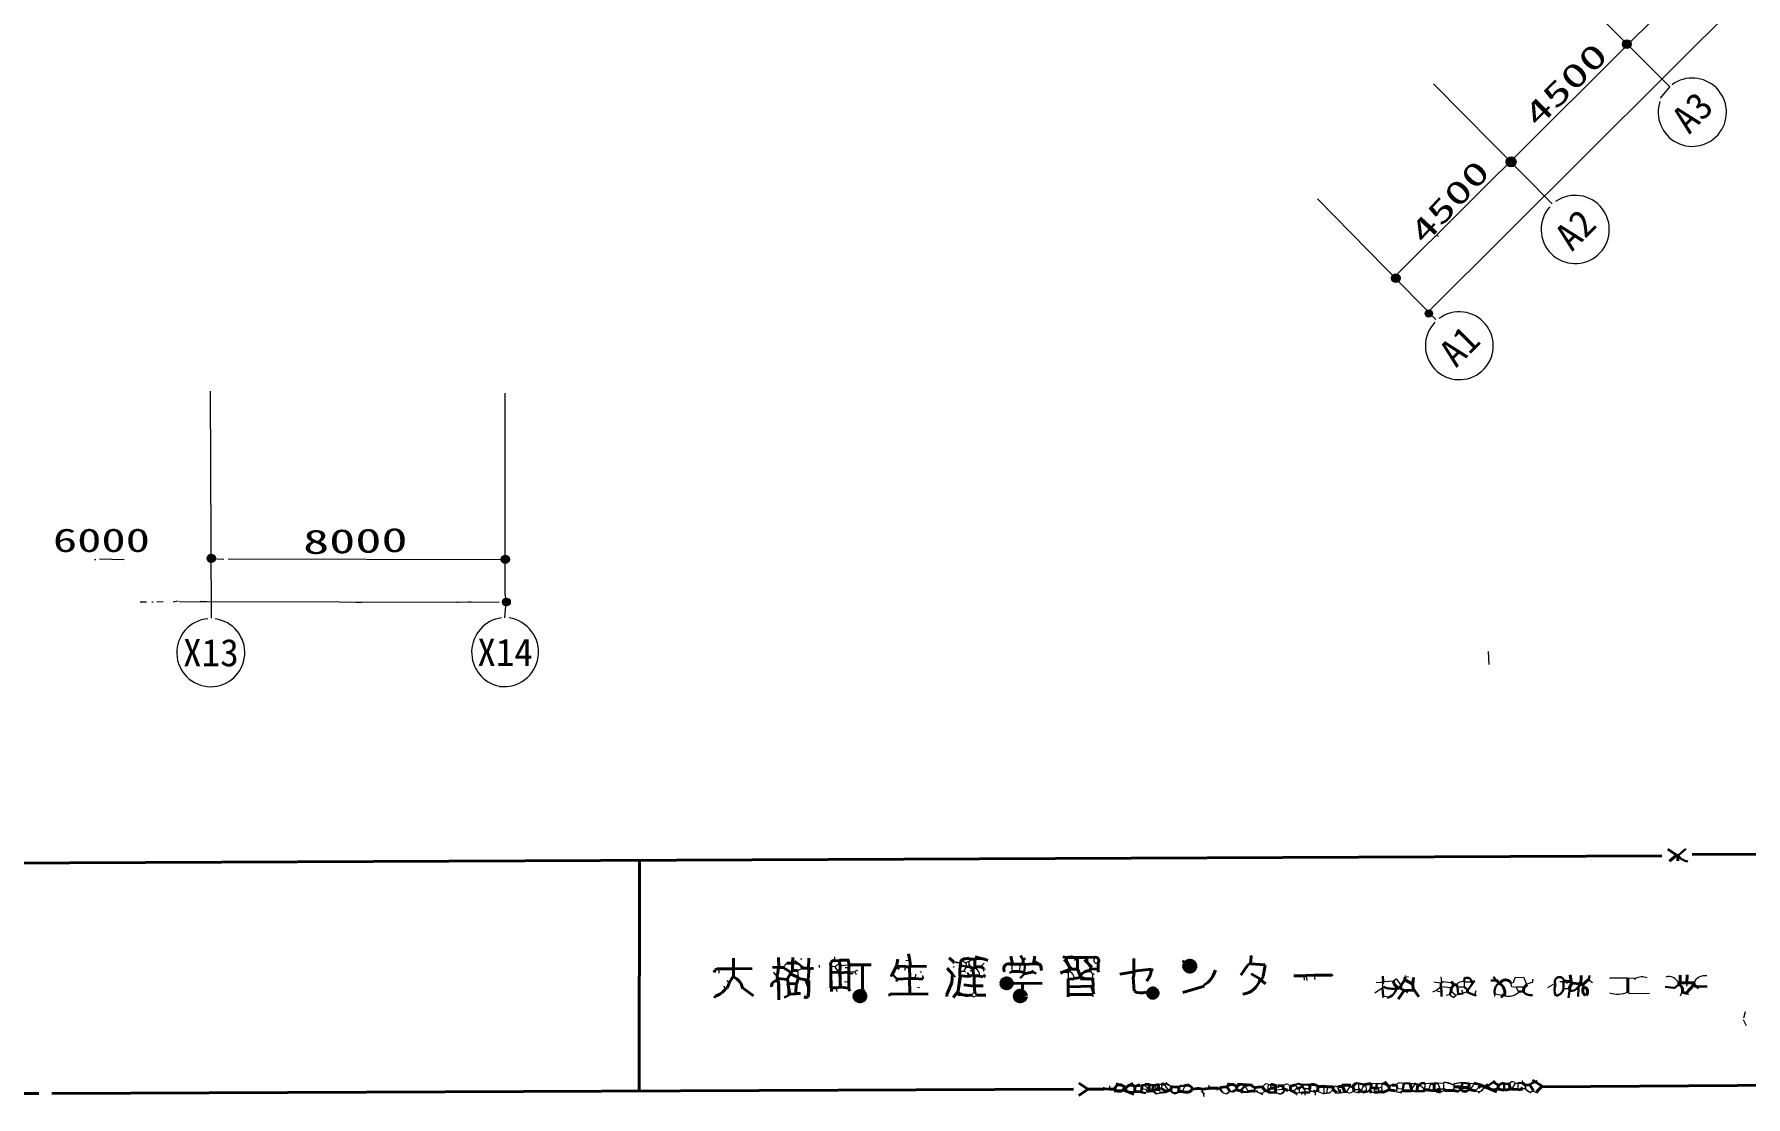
# Model space of a CAD drawing. Header units: millimetres. Extents: x -22015 to 140060, y -26591 to 87788.
# Drawn here: x 58120 to 104896, y -26387 to 2632 of the extents above; entities that cross this region are included whole.
import ezdxf
from ezdxf.enums import TextEntityAlignment as Align

# ---------------------------------------------------------------- set-up
doc = ezdxf.new("R2010")
doc.units = ezdxf.units.MM
for name, color, linetype, lineweight in [('A_MED', 9, 'CONTINUOUS', 20), ('A_THIN', 8, 'CONTINUOUS', 15), ('AXIS', 1, 'CONTINUOUS', 15), ('AXIS_SYM', 1, 'CONTINUOUS', 20), ('AXIS_TEXT', 1, 'CONTINUOUS', 13), ('DIM', 3, 'CONTINUOUS', 15), ('DIM_TEXT', 3, 'CONTINUOUS', 13), ('FRAME', 8, 'CONTINUOUS', 90), ('FRAME_TEXT', 8, 'CONTINUOUS', 30)]:
    doc.layers.add(name, color=color, linetype=linetype, lineweight=lineweight)
doc.styles.add('JP', font='msgothic.ttc')

msp = doc.modelspace()

# ---------------------------------------------------------------- hatches: boundary and pattern name
at = {"layer": 'DIM'}
h = msp.add_hatch(color=7, dxfattribs=at)
h.dxf.hatch_style = 1
edge = h.paths.add_edge_path()
edge.add_arc((101647, 2364), 120, 0, 360)
h = msp.add_hatch(color=7, dxfattribs=at)
h.dxf.hatch_style = 1
edge = h.paths.add_edge_path()
edge.add_arc((98482, -853), 135, 0, 360)
h = msp.add_hatch(color=7, dxfattribs=at)
h.dxf.hatch_style = 1
edge = h.paths.add_edge_path()
edge.add_arc((95332, -4029), 120, 0, 360)
h = msp.add_hatch(color=7, dxfattribs=at)
h.dxf.hatch_style = 1
edge = h.paths.add_edge_path()
edge.add_arc((96232, -4995), 101, 0, 360)
h = msp.add_hatch(color=7, dxfattribs=at)
h.dxf.hatch_style = 1
edge = h.paths.add_edge_path()
edge.add_arc((62957, -11683), 113, 0, 360)
h = msp.add_hatch(color=7, dxfattribs=at)
h.dxf.hatch_style = 1
edge = h.paths.add_edge_path()
edge.add_arc((70996, -11711), 112, 0, 360)
h = msp.add_hatch(color=7, dxfattribs=at)
h.dxf.hatch_style = 1
edge = h.paths.add_edge_path()
edge.add_arc((71023, -12874), 108, 0, 360)
at = {"layer": 'FRAME'}
h = msp.add_hatch(color=7, dxfattribs=at)
h.dxf.hatch_style = 1
edge = h.paths.add_edge_path()
edge.add_arc((89701, -22820), 115, 0, 360)
h = msp.add_hatch(color=7, dxfattribs=at)
h.dxf.hatch_style = 1
edge = h.paths.add_edge_path()
edge.add_arc((84693, -23291), 105, 0, 360)
h = msp.add_hatch(color=7, dxfattribs=at)
h.dxf.hatch_style = 1
edge = h.paths.add_edge_path()
edge.add_arc((80686, -23641), 111, 0, 360)
h = msp.add_hatch(color=7, dxfattribs=at)
h.dxf.hatch_style = 1
edge = h.paths.add_edge_path()
edge.add_arc((85067, -23639), 114, 0, 360)
h = msp.add_hatch(color=7, dxfattribs=at)
h.dxf.hatch_style = 1
edge = h.paths.add_edge_path()
edge.add_arc((88691, -23558), 95.4, 0, 360)

# ---------------------------------------------------------------- linework, layer by layer
at = {"layer": 'A_MED', "lineweight": 20}
for p, q in [((102818, 1201), (102557, 891)), ((70979, -12662), (71019, -12866))]:
    msp.add_line(p, q, dxfattribs=at)
at = {"layer": 'A_THIN', "lineweight": 15}
for p, q in [((62949, -11688), (63306, -11707)), ((61643, -12867), (61473, -12877)), ((62049, -12855), (61914, -12877)), ((62659, -12853), (62829, -12863)), ((66758, -12870), (67064, -12887)), ((69654, -12871), (69705, -12887)), ((69977, -12868), (70061, -12874)), ((71012, -12864), (70976, -13303)), ((97852, -14223), (97870, -14581))]:
    msp.add_line(p, q, dxfattribs=at)
at = {"layer": 'AXIS', "lineweight": 15}
for p, q in [((102798, 1219), (99577, 4447)), ((99609, -1999), (96360, 1280)), ((96426, -5156), (93187, -1861)), ((62962, -13312), (62941, -7113))]:
    msp.add_line(p, q, dxfattribs=at)
at = {"layer": 'AXIS', "lineweight": 20}
msp.add_line((70981, -7173), (70979, -12662), dxfattribs=at)
at = {"layer": 'AXIS_SYM', "lineweight": 20}
for centre, radius, start, end in [((103435, 503), 933, 161.8519, 126.4377), ((100234, -2699), 932, 138.3864, 124.9848), ((97067, -5875), 927, 136.0002, 127.0325), ((62945, -14258), 930, 95.1612, 82.687), ((71024, -14246), 950, 98.0689, 258.5003), ((70957, -14243), 944, 262.5611, 81.5349)]:
    msp.add_arc(centre, radius, start, end, dxfattribs=at)
at = {"layer": 'DIM', "lineweight": 15}
for p, q in [((95311, -3974), (133222, 33756)), ((134168, 32845), (96219, -4948)), ((96449, -2863), (96500, -2879)), ((59765, -11710), (59799, -11710)), ((60578, -11726), (59901, -11709)), ((70976, -11722), (63424, -11709)), ((61015, -12874), (61185, -12874)), ((61337, -12874), (61371, -12874)), ((62083, -12862), (70823, -12877))]:
    msp.add_line(p, q, dxfattribs=at)
at = {"layer": 'DIM'}
for centre, radius in [((101647, 2364), 120), ((98482, -853), 135), ((95332, -4029), 120), ((96232, -4995), 101), ((62957, -11683), 113), ((70996, -11711), 112), ((71023, -12874), 108)]:
    msp.add_circle(centre, radius, dxfattribs=at)
at = {"layer": 'FRAME', "lineweight": 40}
for p, q in [((102601, -19804), (45969, -20053)), ((74658, -19956), (74653, -26235)), ((103431, -19775), (122439, -19665)), ((85668, -23290), (84617, -23288)), ((58605, -26299), (86527, -26184)), ((86902, -26186), (86666, -26357)), ((86668, -26012), (86903, -26167)), ((87353, -26177), (86858, -26177)), ((87337, -26174), (86896, -26179)), ((87336, -26160), (87370, -26160)), ((87370, -26169), (87506, -26180)), ((87506, -26177), (87641, -26177)), ((88142, -26017), (87910, -26165)), ((88300, -26069), (88200, -26106)), ((88201, -26109), (88200, -26244)), ((88302, -26069), (88336, -26069)), ((88302, -26080), (88336, -26080)), ((88387, -26075), (88387, -26176)), ((88589, -26043), (88470, -26055)), ((88590, -26058), (88590, -26193)), ((88590, -26193), (88590, -26227)), ((88703, -26074), (88688, -26226)), ((88776, -26192), (88709, -26227)), ((88776, -26193), (88861, -26192)), ((88841, -26041), (88853, -26160)), ((88913, -26157), (89038, -26230)), ((88929, -26040), (89014, -26040)), ((89198, -26124), (89180, -26208)), ((89235, -26109), (89201, -26127)), ((89267, -26116), (89403, -26128)), ((89403, -26124), (89403, -26243)), ((89912, -26166), (89776, -26178)), ((89911, -26158), (89945, -26158)), ((89944, -26165), (90046, -26178)), ((90216, -26158), (90047, -26179)), ((90216, -26155), (90454, -26163)), ((90216, -26157), (90481, -26157)), ((90707, -26117), (90519, -26139)), ((90712, -26120), (90798, -26237)), ((90979, -26192), (90864, -26250)), ((90978, -26193), (91064, -26222)), ((91403, -26072), (91002, -26042)), ((91076, -26034), (91008, -26101)), ((91673, -26119), (91470, -26131)), ((91675, -26121), (91762, -26220)), ((91913, -26160), (91830, -26213)), ((91910, -26156), (92046, -26156)), ((91914, -26041), (92085, -26087)), ((92046, -26156), (92046, -26206)), ((92249, -26082), (92113, -26087)), ((92249, -26088), (92249, -26172)), ((92252, -26168), (92319, -26202)), ((92586, -26063), (92451, -26098)), ((92453, -26105), (92452, -26206)), ((92639, -26155), (92690, -26155)), ((92775, -26071), (92775, -26104)), ((92978, -26070), (92978, -26172)), ((93198, -26104), (93367, -26104)), ((93198, -26104), (93198, -26222)), ((93368, -26100), (93453, -26115)), ((93452, -26121), (93622, -26120)), ((93622, -26120), (93621, -26188)), ((93621, -26189), (93721, -26285)), ((93757, -26103), (93859, -26103)), ((93780, -26185), (93814, -26270)), ((93863, -26070), (94101, -26069)), ((93871, -26098), (93938, -26250)), ((94230, -26023), (94146, -26103)), ((94153, -26100), (94187, -26185)), ((94180, -26187), (94180, -26238)), ((94319, -26184), (94368, -26219)), ((94452, -26069), (94486, -26069)), ((94654, -26028), (94484, -26056)), ((94654, -26140), (94756, -26157)), ((94655, -26035), (94655, -26136)), ((94756, -26153), (94807, -26153)), ((94807, -26153), (94858, -26153)), ((95018, -25981), (95149, -26120)), ((95146, -26102), (95146, -26187)), ((95231, -26068), (95350, -26068)), ((95724, -26034), (95752, -26153)), ((95756, -26152), (95756, -26220)), ((95937, -26067), (95910, -26237)), ((95943, -26068), (95993, -26068)), ((96025, -26021), (95991, -26066)), ((96108, -26153), (96124, -26204)), ((96383, -26033), (96383, -26219)), ((96535, -26168), (96448, -26216)), ((96637, -26168), (96671, -26202)), ((96919, -26117), (97121, -26117)), ((97149, -26137), (97113, -26186)), ((97145, -26134), (97331, -26134)), ((97332, -26033), (97331, -26134)), ((97331, -26134), (97331, -26185)), ((97331, -26185), (97365, -26184)), ((97635, -26063), (98092, -26253)), ((97636, -26100), (97636, -26134)), ((97640, -26072), (97761, -26117)), ((97807, -26121), (97756, -26137)), ((97804, -26045), (97820, -26068)), ((98125, -26183), (98296, -26207)), ((98128, -26082), (98128, -26167)), ((98228, -26012), (98130, -26085)), ((98298, -26031), (98230, -26013)), ((98469, -26183), (98298, -26207)), ((98426, -26033), (98453, -26169)), ((98466, -26167), (98500, -26167)), ((98500, -26176), (98669, -26186)), ((98790, -26181), (98672, -26199)), ((98792, -26011), (98875, -26080)), ((98991, -26061), (98872, -26074)), ((99324, -26105), (99175, -26252)), ((137328, -25898), (99326, -26113)), ((58249, -26295), (32364, -26387)), ((87637, -26227), (87861, -26227)), ((87889, -26206), (88173, -26317)), ((88201, -26256), (88370, -26243)), ((88591, -26231), (88540, -26247)), ((88590, -26227), (88692, -26226)), ((89118, -26216), (89033, -26249)), ((89115, -26209), (89183, -26209)), ((89403, -26243), (89488, -26243)), ((90044, -26256), (90027, -26273)), ((91110, -26247), (91141, -26268)), ((91115, -26238), (91149, -26256)), ((91453, -26226), (91301, -26245)), ((91453, -26235), (91487, -26235)), ((91758, -26224), (91826, -26223)), ((91826, -26223), (91876, -26274)), ((92046, -26206), (92046, -26257)), ((92332, -26218), (92368, -26209)), ((92334, -26200), (92368, -26200)), ((92450, -26213), (92534, -26246)), ((92531, -26250), (92616, -26300)), ((93079, -26234), (93113, -26234)), ((94369, -26225), (94301, -26275)), ((94381, -26224), (94414, -26258)), ((94418, -26258), (94520, -26245)), ((94617, -26225), (94667, -26275)), ((94740, -26266), (94858, -26262)), ((94858, -26254), (94959, -26254)), ((95150, -26196), (94966, -26270)), ((95144, -26196), (95314, -26228)), ((95519, -26230), (95756, -26230)), ((96128, -26203), (96213, -26202)), ((96213, -26212), (96382, -26222)), ((96383, -26219), (96450, -26219)), ((96447, -26234), (96550, -26260)), ((96671, -26214), (96908, -26214)), ((97042, -26242), (96905, -26215)), ((97363, -26200), (97516, -26225))]:
    msp.add_line(p, q, dxfattribs=at)
at = {"layer": 'FRAME', "lineweight": 20}
for p, q in [((104827, -24278), (104907, -24438)), ((87506, -26109), (87506, -26177)), ((88336, -26075), (88387, -26075)), ((88387, -26175), (88488, -26179)), ((88491, -26179), (88542, -26241)), ((88845, -26040), (88929, -26040)), ((88870, -26191), (88881, -26277)), ((88933, -26041), (88917, -26159)), ((89002, -26048), (89106, -26215)), ((90047, -26174), (90047, -26259)), ((90217, -26090), (90216, -26157)), ((91200, -26053), (91249, -26074)), ((91757, -26042), (91673, -26122)), ((91844, -26048), (91759, -26037)), ((91843, -26055), (91911, -26054)), ((92251, -26191), (92046, -26212)), ((92080, -26105), (92114, -26105)), ((92245, -26078), (92364, -26027)), ((92371, -26033), (92454, -26103)), ((92639, -26155), (92536, -26238)), ((92592, -26069), (92640, -26155)), ((92690, -26155), (92689, -26273)), ((92977, -26169), (92841, -26180)), ((92978, -26172), (92842, -26172)), ((92842, -26189), (92842, -26273)), ((93367, -26104), (93367, -26290)), ((93456, -26121), (93442, -26290)), ((93620, -26187), (93521, -26286)), ((93689, -26100), (93621, -26116)), ((93754, -26151), (93737, -26168)), ((93757, -26103), (93757, -26154)), ((94051, -26147), (93988, -26252)), ((94096, -26103), (94147, -26103)), ((94266, -25985), (94115, -26134)), ((94316, -26035), (94316, -26187)), ((94449, -26068), (94385, -26222)), ((94502, -26067), (94526, -26237)), ((94655, -26030), (94807, -26021)), ((94753, -26153), (94736, -26254)), ((94807, -26025), (94960, -26022)), ((94858, -26153), (94858, -26254)), ((94957, -26034), (94939, -26136)), ((95196, -26083), (95147, -26104)), ((95232, -26070), (95198, -26088)), ((95362, -26152), (95346, -26219)), ((95366, -26159), (95518, -26173)), ((95722, -26026), (95841, -26022)), ((96133, -26017), (96117, -26153)), ((96129, -26014), (96265, -26025)), ((96485, -26013), (96637, -26010)), ((96552, -26168), (96637, -26168)), ((96637, -26016), (96637, -26168)), ((96649, -25977), (96925, -26060)), ((96916, -26100), (96905, -26202)), ((97142, -25998), (96912, -26038)), ((97144, -26008), (96940, -26037)), ((97332, -26024), (97467, -26020)), ((97588, -26136), (97519, -26220)), ((98498, -25978), (98431, -26030)), ((98592, -26018), (98501, -26167)), ((98585, -26014), (98670, -26014)), ((98670, -26014), (98670, -26183)), ((98773, -26132), (98791, -26165)), ((98788, -26166), (98839, -26166)), ((98873, -26082), (98873, -26149)), ((88794, -26309), (88879, -26280)), ((90705, -26315), (90586, -26269)), ((90705, -26315), (90605, -26278)), ((90794, -26243), (90710, -26313)), ((90826, -26236), (90860, -26236)), ((90826, -26247), (90860, -26247)), ((91699, -26337), (91476, -26222)), ((91671, -26298), (91552, -26269)), ((91759, -26225), (91676, -26295)), ((92368, -26206), (92452, -26206)), ((92689, -26273), (92757, -26273)), ((92757, -26273), (92757, -26324)), ((92987, -26237), (92975, -26272)), ((93078, -26242), (93114, -26251)), ((93191, -26239), (93361, -26304)), ((93367, -26290), (93435, -26290)), ((93520, -26286), (93435, -26291)), ((93723, -26290), (93808, -26279)), ((93928, -26270), (93810, -26288)), ((94180, -26238), (94080, -26291)), ((94297, -26279), (94177, -26250)), ((94519, -26238), (94570, -26238)), ((94606, -26228), (94571, -26240)), ((95349, -26220), (95349, -26254)), ((95908, -26237), (95942, -26237)), ((96677, -26218), (96556, -26264)), ((98891, -26198), (98973, -26252)), ((98975, -26254), (99077, -26237))]:
    msp.add_line(p, q, dxfattribs=at)
at = {"layer": 'FRAME', "lineweight": 15}
for p, q in [((104879, -24067), (104837, -24242)), ((87337, -26149), (87370, -26149)), ((87526, -26090), (87506, -26109)), ((87884, -26143), (87884, -26177)), ((87896, -26143), (87895, -26177)), ((87910, -26146), (87927, -26162)), ((88469, -26077), (88583, -26199)), ((88754, -26072), (88783, -26191)), ((88861, -26159), (88895, -26159)), ((88861, -26159), (88861, -26192)), ((89022, -26023), (89208, -26108)), ((89050, -25998), (89221, -26130)), ((89234, -26096), (89268, -26096)), ((89234, -26108), (89268, -26108)), ((89488, -26091), (89522, -26091)), ((89488, -26102), (89522, -26102)), ((89568, -26097), (89491, -26244)), ((89911, -26146), (89945, -26146)), ((90217, -26067), (90217, -26090)), ((90448, -26211), (90465, -26172)), ((90979, -26123), (91013, -26123)), ((91011, -26109), (91033, -26125)), ((91199, -26055), (91199, -26089)), ((91209, -26083), (91300, -26241)), ((91405, -26075), (91501, -26190)), ((91450, -26137), (91433, -26153)), ((91470, -26139), (91470, -26173)), ((91470, -26173), (91470, -26224)), ((91846, -26055), (91823, -26206)), ((91911, -26054), (91910, -26156)), ((92134, -26142), (92114, -26122)), ((92978, -26172), (92978, -26206)), ((93689, -26098), (93723, -26098)), ((93689, -26109), (93723, -26109)), ((93723, -26103), (93757, -26103)), ((93759, -26153), (93776, -26186)), ((94092, -26116), (94058, -26150)), ((94180, -26187), (94316, -26187)), ((94943, -26138), (94859, -26156)), ((94943, -26136), (94943, -26170)), ((94948, -26169), (94963, -26254)), ((95853, -26043), (95767, -26160)), ((95990, -26072), (96107, -26158)), ((96276, -26037), (96222, -26205)), ((96480, -26018), (96531, -26170)), ((96552, -26168), (96552, -26253)), ((96941, -26047), (96907, -26065)), ((96910, -26066), (96928, -26099)), ((96925, -26101), (97099, -26172)), ((97471, -26035), (97364, -26184)), ((97615, -26096), (97581, -26129)), ((97586, -26132), (97618, -26152)), ((97800, -26095), (97588, -26290)), ((97806, -26066), (97806, -26117)), ((97820, -26069), (97837, -26086)), ((98589, -26002), (98503, -25974)), ((98752, -26113), (98771, -26132)), ((98789, -25947), (98789, -26014)), ((98818, -26179), (98818, -26179)), ((99033, -26292), (98835, -26161)), ((98872, -26147), (98838, -26164)), ((98871, -26150), (98892, -26199)), ((99357, -26104), (99357, -26104)), ((88535, -26239), (88501, -26273)), ((90048, -26258), (90066, -26291)), ((90069, -26292), (90084, -26377)), ((90081, -26276), (90080, -26377)), ((90576, -26237), (90610, -26271)), ((90815, -26230), (90710, -26312)), ((90792, -26241), (90826, -26241)), ((91063, -26224), (91097, -26224)), ((91487, -26224), (91521, -26224)), ((91525, -26220), (91559, -26253)), ((91876, -26274), (91910, -26274)), ((91876, -26285), (91910, -26285)), ((92196, -26315), (92042, -26277)), ((92330, -26203), (92201, -26311)), ((92622, -26290), (92621, -26341)), ((92690, -26277), (92622, -26294)), ((92842, -26273), (92842, -26341)), ((93011, -26239), (93079, -26239)), ((93130, -26239), (93130, -26341)), ((93130, -26243), (93130, -26341)), ((94076, -26295), (93991, -26262)), ((94350, -26255), (94573, -26255)), ((94597, -26211), (94566, -26232)), ((94672, -26275), (94740, -26259)), ((95315, -26220), (95349, -26220)), ((95496, -26289), (95331, -26250)), ((95450, -26274), (95348, -26257)), ((95520, -26222), (95453, -26274)), ((99076, -26234), (99211, -26285))]:
    msp.add_line(p, q, dxfattribs=at)
at = {"layer": 'FRAME', "lineweight": 30}
for p, q in [((87926, -26097), (87685, -26023)), ((88389, -26177), (88371, -26244)), ((88387, -26075), (88472, -26075)), ((88591, -26054), (88710, -26067)), ((88709, -26074), (88743, -26074)), ((88845, -26041), (88742, -26071)), ((89486, -26084), (89401, -26118)), ((89522, -26091), (89556, -26090)), ((90520, -26154), (90469, -26170)), ((90519, -26158), (90574, -26240)), ((90736, -26023), (91009, -26087)), ((90979, -26123), (90979, -26191)), ((91200, -26051), (91081, -26035)), ((91223, -26082), (91082, -26222)), ((91203, -26092), (91094, -26221)), ((92079, -26104), (92047, -26156)), ((92587, -26069), (92638, -26035)), ((92641, -26029), (92776, -26064)), ((92773, -26103), (92691, -26157)), ((92774, -26060), (92978, -26056)), ((92776, -26103), (92844, -26188)), ((94317, -26029), (94232, -26018)), ((94317, -26029), (94455, -26051)), ((94653, -26136), (94623, -26222)), ((94808, -26035), (94807, -26153)), ((94966, -26019), (95152, -26087)), ((95224, -26058), (95193, -26080)), ((95355, -26067), (95370, -26152)), ((95519, -26169), (95519, -26220)), ((95551, -26034), (95523, -26170)), ((95553, -26021), (95723, -26024)), ((95843, -26027), (95945, -26058)), ((96129, -26016), (96027, -26019)), ((96264, -26034), (96383, -26033)), ((96484, -26013), (96382, -26027)), ((97098, -26189), (97047, -26239)), ((97145, -26016), (97145, -26134)), ((97146, -26011), (97332, -26028)), ((97470, -26022), (97641, -26064)), ((97472, -26003), (97631, -26053)), ((97816, -26115), (98035, -25955)), ((97845, -26090), (97974, -25996)), ((97984, -25984), (98134, -26073)), ((98297, -26032), (98433, -26031)), ((98297, -26032), (98297, -26201)), ((98671, -26007), (98789, -26015)), ((99191, -25954), (98985, -26051)), ((98997, -26062), (99093, -26223)), ((99071, -25937), (99331, -26097)), ((88365, -26260), (88501, -26293)), ((88703, -26232), (88788, -26310)), ((89033, -26258), (88879, -26284)), ((91100, -26244), (91083, -26261)), ((91301, -26257), (91148, -26261)), ((92070, -26274), (91863, -26274)), ((92046, -26263), (91910, -26278)), ((92757, -26273), (92842, -26273)), ((92842, -26273), (92983, -26273)), ((92842, -26273), (92977, -26273)), ((92975, -26203), (92958, -26220)), ((92979, -26205), (92997, -26238)), ((93198, -26223), (93130, -26241)), ((93926, -26255), (93994, -26255)), ((95755, -26229), (95908, -26240)), ((96116, -26236), (95925, -26237)), ((96131, -26220), (95943, -26243))]:
    msp.add_line(p, q, dxfattribs=at)
at = {"layer": 'FRAME'}
for centre, radius in [((89701, -22820), 115), ((84693, -23291), 105), ((80686, -23641), 111), ((85067, -23639), 114), ((88691, -23558), 95.4)]:
    msp.add_circle(centre, radius, dxfattribs=at)
at = {"layer": 'FRAME', "lineweight": 40}
for centre, radius, start, end in [((87769, -26057), 180, 223.1154, 316.787), ((87788, -26198), 140, 23.8875, 171.8143), ((88091, -26092), 180, 202.8625, 305.7486), ((88097, -26251), 180, 54.0998, 151.407), ((89596, -26046), 221, 241.0055, 324.4579), ((89630, -26223), 152, 18.1411, 119.2503), ((90843, -26210), 159, 32.6308, 147.3494), ((91326, -26216), 152, 30.99, 117.9334), ((93072, -26226), 178, 44.0932, 121.0281), ((93977, -26272), 209, 54.75, 125.0645), ((97216, -26102), 140, 218.2115, 324.2776), ((97999, -26012), 187, 203.9594, 309.5583)]:
    msp.add_arc(centre, radius, start, end, dxfattribs=at)
at = {"layer": 'FRAME', "lineweight": 20}
for centre, radius, start, end in [((95461, -26162), 153, 54.4796, 139.8977), ((96708, -26286), 284, 50.1802, 104.8048), ((97595, -26101), 147, 236.2866, 348.6616), ((92165, -26155), 153, 220.4413, 341.3299)]:
    msp.add_arc(centre, radius, start, end, dxfattribs=at)
at = {"layer": 'FRAME', "lineweight": 30}
msp.add_arc((89296, -26177), 117, 195.7594, 328.4303, dxfattribs=at)
at = {"layer": 'FRAME_TEXT', "lineweight": 40}
for p, q in [((102763, -19629), (102998, -19784)), ((102994, -19798), (102810, -19953)), ((102991, -19794), (103042, -19794)), ((103042, -19794), (103041, -19946)), ((76824, -22887), (76722, -22921)), ((76826, -22893), (77232, -22893)), ((77233, -22606), (77232, -22893)), ((77232, -22893), (77232, -23112)), ((77233, -22889), (77741, -22893)), ((78299, -22850), (78452, -22861)), ((78458, -22858), (78437, -23062)), ((78465, -22588), (78471, -22858)), ((78469, -22858), (78588, -22858)), ((78690, -22739), (78842, -22739)), ((78850, -22587), (78839, -22739)), ((78842, -22756), (78842, -22942)), ((79113, -22874), (79282, -22874)), ((79287, -22890), (79279, -23144)), ((79288, -22603), (79280, -22874)), ((79418, -22878), (79300, -22895)), ((79892, -22840), (79892, -22992)), ((79994, -22671), (80130, -22670)), ((80130, -22661), (80350, -22652)), ((80130, -22654), (80393, -22653)), ((80130, -22670), (80130, -22755)), ((80134, -22754), (80150, -22804)), ((80150, -22806), (80136, -22975)), ((80365, -22656), (80391, -22787)), ((80383, -22856), (80383, -22974)), ((80403, -22789), (80385, -22856)), ((80994, -22788), (80392, -22788)), ((80401, -22788), (80739, -22788)), ((80739, -22788), (80994, -22788)), ((80753, -22788), (80754, -23430)), ((80755, -22792), (80753, -23582)), ((81673, -22831), (81564, -23055)), ((81726, -22632), (81681, -22819)), ((81688, -22819), (81942, -22826)), ((81942, -22838), (82044, -22838)), ((82016, -22482), (82053, -22667)), ((82042, -22838), (82047, -23158)), ((82054, -22668), (82064, -22820)), ((82061, -22818), (82501, -22827)), ((83067, -22880), (83216, -23035)), ((83122, -22590), (83245, -22704)), ((83422, -22785), (83413, -22954)), ((83477, -22645), (83426, -22713)), ((83433, -22718), (83433, -22786)), ((83663, -22605), (83482, -22635)), ((83534, -22614), (83483, -22649)), ((83688, -22624), (83535, -22614)), ((83671, -22833), (83774, -22881)), ((83688, -22633), (83823, -22633)), ((83771, -22887), (83771, -22937)), ((83822, -22868), (83772, -22888)), ((83823, -22633), (83822, -22836)), ((83822, -22836), (84009, -22836)), ((83822, -22836), (83822, -22870)), ((83839, -22569), (84182, -22655)), ((84009, -22836), (84059, -22886)), ((84810, -22550), (84858, -22767)), ((84856, -22767), (85059, -22767)), ((85059, -22767), (85144, -22767)), ((85074, -22533), (85142, -22634)), ((85144, -22632), (85144, -22767)), ((85144, -22767), (85195, -22767)), ((85432, -22753), (85195, -22772)), ((85466, -22547), (85426, -22749)), ((85431, -22758), (85619, -22776)), ((85459, -22701), (85632, -22795)), ((85623, -22783), (85652, -22935)), ((85629, -22800), (85651, -22936)), ((86402, -22915), (86171, -23004)), ((86228, -22570), (86330, -22584)), ((86266, -22635), (86471, -22891)), ((86330, -22580), (86330, -22698)), ((86330, -22580), (86889, -22580)), ((86332, -22697), (86439, -22897)), ((86433, -22902), (86412, -22951)), ((86431, -22901), (86634, -22901)), ((86601, -22614), (86635, -22614)), ((86632, -22902), (86707, -23075)), ((86635, -22614), (86634, -22901)), ((86635, -22625), (86634, -22901)), ((86824, -22649), (87026, -22852)), ((86889, -22580), (87093, -22579)), ((86889, -22580), (86891, -22715)), ((86902, -22711), (87002, -22877)), ((86989, -22883), (86971, -22951)), ((86990, -22892), (87193, -22904)), ((87190, -22901), (87205, -22986)), ((87194, -22731), (87193, -22900)), ((88173, -22612), (88174, -22950)), ((88649, -22907), (88176, -22953)), ((88651, -22914), (88700, -22934)), ((89498, -22673), (89831, -22926)), ((91282, -22799), (91095, -23070)), ((91359, -22741), (91274, -22792)), ((91382, -22576), (91359, -22744)), ((91360, -22754), (91763, -22787)), ((91379, -22575), (91413, -22575)), ((91762, -22795), (91708, -23097)), ((76720, -22926), (76704, -22994)), ((77115, -23282), (77059, -23418)), ((77218, -23104), (77108, -23278)), ((78430, -23144), (78414, -23212)), ((78416, -23061), (78436, -23145)), ((78426, -23208), (78472, -23295)), ((78433, -23159), (78705, -23186)), ((78464, -23208), (78471, -23736)), ((78466, -23297), (78470, -23736)), ((78793, -23018), (78699, -23174)), ((78710, -23178), (78726, -23296)), ((78716, -23298), (78766, -23585)), ((78722, -23294), (78943, -23302)), ((78801, -23042), (78989, -23121)), ((78808, -22993), (78808, -23026)), ((78845, -22945), (78809, -22994)), ((78842, -22942), (78977, -22942)), ((78946, -23314), (78931, -23567)), ((79002, -23159), (78950, -23316)), ((78990, -23112), (79006, -23163)), ((79011, -23160), (79216, -23197)), ((79286, -23149), (79218, -23216)), ((79286, -23213), (79277, -23651)), ((79891, -22992), (79897, -23414)), ((80096, -22985), (79892, -22994)), ((79895, -22992), (79894, -23414)), ((80095, -22974), (80129, -22974)), ((80126, -22976), (80144, -23009)), ((80141, -23008), (80158, -23397)), ((80146, -22986), (80145, -23393)), ((80383, -22988), (80145, -22999)), ((80383, -23025), (80382, -23244)), ((80382, -23244), (80382, -23413)), ((80383, -22991), (80383, -23025)), ((81566, -23054), (81517, -23090)), ((82043, -23155), (81704, -23179)), ((82040, -23159), (82049, -23564)), ((82043, -23158), (82195, -23158)), ((82196, -23156), (82398, -23179)), ((82396, -23161), (82413, -23178)), ((83195, -23276), (83058, -23597)), ((83217, -23040), (83195, -23276)), ((83425, -23091), (83363, -23546)), ((83430, -23091), (83365, -23546)), ((83416, -22954), (83415, -23090)), ((83415, -23087), (83686, -23099)), ((83530, -23329), (83803, -23369)), ((83789, -23058), (83688, -23095)), ((83779, -22936), (83791, -23055)), ((83790, -23055), (83807, -23088)), ((83805, -23089), (83804, -23359)), ((83804, -23359), (84058, -23359)), ((83805, -23089), (83957, -23089)), ((83807, -23359), (83825, -23528)), ((84058, -23109), (83956, -23096)), ((84112, -23057), (84063, -23109)), ((84839, -22970), (85042, -22970)), ((85044, -22962), (85179, -22997)), ((85130, -23282), (85124, -23612)), ((85397, -22982), (85178, -23027)), ((85416, -22936), (85396, -22986)), ((86413, -22949), (86379, -22967)), ((86380, -23171), (86379, -23391)), ((87056, -23368), (86379, -23388)), ((86533, -23164), (86380, -23174)), ((87052, -23367), (86383, -23384)), ((86720, -23132), (86533, -23162)), ((86719, -23070), (86718, -23120)), ((86718, -23171), (87036, -23171)), ((87021, -23383), (87083, -23579)), ((87049, -23153), (87060, -23373)), ((87052, -23374), (87071, -23576)), ((88175, -22978), (87786, -23035)), ((88125, -23119), (88158, -23119)), ((88153, -23119), (88181, -23508)), ((88180, -22984), (88160, -23119)), ((88176, -22950), (88176, -22984)), ((90093, -23369), (89507, -23540)), ((91377, -23031), (91634, -23179)), ((91641, -23191), (91768, -23299)), ((91720, -23102), (91650, -23185)), ((92546, -23081), (92817, -23081)), ((92817, -23081), (92885, -23081)), ((92886, -23065), (93105, -23078)), ((93105, -23070), (93596, -23070)), ((94988, -23249), (94970, -23282)), ((95272, -23231), (95276, -23298)), ((95277, -23300), (95391, -23417)), ((95479, -23332), (95461, -23417)), ((95574, -23194), (95482, -23336)), ((95578, -23129), (95578, -23196)), ((95579, -23195), (95801, -23308)), ((95794, -23315), (95808, -23467)), ((95812, -23130), (95798, -23314)), ((96560, -23381), (96560, -23415)), ((96915, -23330), (96849, -23416)), ((96853, -23258), (96921, -23326)), ((96916, -23330), (96984, -23330)), ((96986, -23329), (97021, -23378)), ((97391, -23245), (97441, -23245)), ((98071, -23207), (98154, -23277)), ((98923, -23319), (98840, -23406)), ((99950, -23228), (99916, -23246)), ((99949, -23223), (100017, -23239)), ((100016, -23243), (100118, -23243)), ((100142, -23288), (100071, -23422)), ((100096, -23055), (100126, -23242)), ((100120, -23242), (100156, -23291)), ((100152, -23288), (100374, -23307)), ((100368, -23324), (100314, -23407)), ((100395, -23073), (100387, -23327)), ((100602, -23184), (100432, -23335)), ((101677, -23157), (101676, -23528)), ((103066, -23274), (103065, -23324)), ((103066, -23274), (103099, -23274)), ((103100, -23071), (103099, -23274)), ((103099, -23274), (103286, -23274)), ((103479, -23332), (103277, -23553)), ((103292, -23054), (103283, -23274)), ((103286, -23274), (103472, -23273)), ((103476, -23272), (103492, -23340)), ((103486, -23348), (103571, -23381)), ((103570, -23377), (103605, -23427)), ((76738, -23636), (76706, -23688)), ((77057, -23420), (77012, -23436)), ((77501, -23435), (77775, -23632)), ((78925, -23573), (78772, -23588)), ((78925, -23567), (79060, -23567)), ((79227, -23690), (79159, -23655)), ((79268, -23672), (79161, -23669)), ((79284, -23620), (79236, -23689)), ((79908, -23414), (79907, -23515)), ((79908, -23414), (80043, -23414)), ((80161, -23393), (80042, -23409)), ((80162, -23397), (80381, -23418)), ((80376, -23416), (80409, -23500)), ((80665, -23651), (80565, -23587)), ((80760, -23590), (80673, -23650)), ((80760, -23428), (80829, -23613)), ((81567, -23581), (81465, -23615)), ((82059, -23578), (81567, -23583)), ((82058, -23578), (82550, -23582)), ((83055, -23598), (83072, -23648)), ((83349, -23535), (83238, -23676)), ((83359, -23595), (83739, -23625)), ((83884, -23613), (84125, -23613)), ((83888, -23613), (84125, -23613)), ((85121, -23616), (85042, -23650)), ((86379, -23391), (86378, -23594)), ((86378, -23594), (86378, -23661)), ((86383, -23594), (87054, -23593)), ((95392, -23418), (95359, -23436)), ((95391, -23416), (95459, -23416)), ((95564, -23486), (95399, -23726)), ((95454, -23424), (95560, -23484)), ((95560, -23484), (95645, -23483)), ((95815, -23476), (95645, -23486)), ((95822, -23461), (95962, -23655)), ((96848, -23415), (96848, -23516)), ((97288, -23465), (97288, -23516)), ((98237, -23616), (98304, -23616)), ((98833, -23396), (98821, -23515)), ((100084, -23429), (100083, -23496)), ((103165, -23531), (103283, -23568))]:
    msp.add_line(p, q, dxfattribs=at)
at = {"layer": 'FRAME_TEXT', "lineweight": 30}
for p, q in [((103256, -19618), (103055, -19790)), ((78591, -22853), (78808, -22991)), ((78894, -22677), (79128, -22847)), ((81688, -22838), (81756, -22905)), ((83431, -22802), (83601, -22826)), ((83602, -22836), (83670, -22836)), ((85212, -22616), (85145, -22634)), ((85199, -22767), (85175, -23003)), ((91360, -22525), (91380, -22575)), ((78739, -23297), (78738, -23584)), ((81573, -23053), (81701, -23179)), ((81706, -23176), (81688, -23244)), ((83621, -23003), (83690, -23086)), ((84839, -22972), (84772, -23006)), ((85183, -23026), (85064, -23145)), ((85400, -22980), (85500, -23018)), ((94975, -23095), (94989, -23247)), ((96560, -23280), (96560, -23381)), ((97015, -23381), (97038, -23583)), ((97202, -23130), (97219, -23147)), ((97205, -23144), (97204, -23246)), ((97204, -23381), (97288, -23465)), ((97457, -23256), (97304, -23476)), ((97492, -23227), (97442, -23247)), ((97933, -23211), (98068, -23211)), ((97998, -23112), (98071, -23209)), ((99915, -23243), (99914, -23429)), ((100622, -23073), (100606, -23191)), ((102931, -23411), (102693, -23385)), ((103063, -23321), (102933, -23429)), ((103573, -23375), (103845, -23374)), ((78778, -23596), (78614, -23674)), ((83821, -23528), (83887, -23614)), ((86378, -23594), (87039, -23593)), ((94972, -23433), (94988, -23636)), ((96567, -23414), (96580, -23516)), ((96577, -23516), (96576, -23652)), ((96839, -23513), (96807, -23598)), ((97172, -23563), (97035, -23590)), ((97283, -23527), (97486, -23613)), ((97491, -23600), (97525, -23634)), ((98239, -23617), (98220, -23684)), ((98694, -23514), (98813, -23514)), ((100075, -23495), (100055, -23683)), ((100323, -23412), (100315, -23648))]:
    msp.add_line(p, q, dxfattribs=at)
at = {"layer": 'FRAME_TEXT', "lineweight": 20}
for p, q in [((76826, -22893), (76826, -23011)), ((78688, -22738), (78583, -22854)), ((79117, -22884), (78978, -22944)), ((80012, -22827), (79893, -22843)), ((79995, -22569), (79994, -22671)), ((80007, -22859), (80090, -22978)), ((80129, -22754), (80015, -22829)), ((80384, -22789), (80147, -22810)), ((83250, -22702), (83234, -22753)), ((83247, -22701), (83315, -22701)), ((83348, -22718), (83433, -22718)), ((83482, -22652), (83499, -22685)), ((83600, -22835), (83533, -22919)), ((83582, -22735), (83600, -22820)), ((83688, -22633), (83687, -22684)), ((84839, -22767), (84839, -22970)), ((85063, -22768), (85039, -22970)), ((86601, -22614), (86567, -22647)), ((78368, -23040), (78419, -23056)), ((78984, -22941), (78997, -23110)), ((80383, -23025), (80502, -23025)), ((82399, -23124), (82433, -23124)), ((82399, -23124), (82399, -23158)), ((83416, -22954), (83500, -22954)), ((83721, -22937), (83771, -22937)), ((86380, -22969), (86380, -23171)), ((92814, -23081), (92826, -23200)), ((93102, -23081), (93115, -23183)), ((94968, -23281), (94968, -23349)), ((94968, -23383), (94968, -23433)), ((95273, -23233), (94985, -23252)), ((95268, -23225), (95349, -23158)), ((95354, -23172), (95469, -23336)), ((95591, -23077), (95575, -23128)), ((96373, -23253), (96561, -23275)), ((96561, -23374), (96849, -23407)), ((96566, -23110), (96581, -23246)), ((96612, -23242), (96848, -23264)), ((97018, -23381), (97204, -23381)), ((97204, -23246), (97391, -23245)), ((97204, -23246), (97204, -23381)), ((98475, -23281), (98543, -23265)), ((98549, -23263), (98591, -23131)), ((98594, -23127), (98814, -23125)), ((98627, -23385), (98830, -23382)), ((98825, -23121), (98907, -23315)), ((99050, -23268), (98914, -23309)), ((99078, -23178), (99061, -23274)), ((99671, -23300), (99475, -23414)), ((100607, -23196), (100708, -23264)), ((101169, -23139), (101677, -23144)), ((103286, -23274), (103286, -23341)), ((83734, -23615), (83785, -23649)), ((83816, -23525), (83736, -23613)), ((83788, -23654), (83891, -23622)), ((88491, -23546), (88575, -23630)), ((94960, -23421), (94754, -23554)), ((94975, -23636), (94975, -23687)), ((95645, -23483), (95645, -23534)), ((96454, -23475), (96337, -23529)), ((96554, -23406), (96452, -23473)), ((96813, -23598), (96712, -23618)), ((96812, -23602), (96895, -23672)), ((96903, -23675), (96971, -23624)), ((97036, -23588), (96969, -23622)), ((97289, -23518), (97171, -23555)), ((97522, -23497), (97488, -23599)), ((98051, -23577), (98238, -23609)), ((98619, -23401), (98688, -23518)), ((101675, -23530), (101725, -23564)), ((101726, -23564), (102268, -23556)), ((103150, -23521), (103105, -23641))]:
    msp.add_line(p, q, dxfattribs=at)
at = {"layer": 'FRAME_TEXT', "lineweight": 15}
for p, q in [((79063, -22621), (79097, -22621)), ((79571, -22789), (79570, -22857)), ((80011, -22823), (80011, -22856)), ((80282, -22856), (80383, -22856)), ((81933, -22835), (81901, -22937)), ((82044, -22665), (81942, -22679)), ((83231, -22834), (83264, -22852)), ((83311, -22707), (83342, -22728)), ((83316, -22699), (83349, -22716)), ((83505, -22680), (83539, -22714)), ((83536, -22716), (83585, -22736)), ((83651, -22696), (83584, -22731)), ((83686, -22681), (83653, -22699)), ((83657, -22700), (83674, -22768)), ((83665, -22768), (83664, -22802)), ((83670, -22802), (83670, -22836)), ((83676, -22768), (83676, -22802)), ((84080, -22738), (83995, -22822)), ((84059, -22886), (84059, -22954)), ((84060, -22885), (84110, -22905)), ((86548, -22667), (86567, -22647)), ((89821, -22914), (89720, -22955)), ((89840, -22848), (89824, -22910)), ((76957, -23368), (77009, -23435)), ((77045, -23214), (77113, -23281)), ((78320, -22988), (78371, -23021)), ((78369, -23030), (78346, -23046)), ((80264, -23245), (80382, -23244)), ((80383, -22974), (80553, -22974)), ((80548, -22977), (80582, -23044)), ((80600, -22935), (80549, -22968)), ((80601, -22926), (80618, -22943)), ((82205, -23039), (82192, -23158)), ((82331, -22972), (82365, -22972)), ((82399, -23074), (82399, -23124)), ((83219, -23033), (83288, -23117)), ((83500, -22954), (83534, -22954)), ((83533, -22956), (83567, -22974)), ((83534, -22921), (83534, -22954)), ((83701, -22957), (83721, -22937)), ((86972, -22952), (87037, -23022)), ((87041, -23019), (87040, -23154)), ((87041, -23017), (87091, -23037)), ((92881, -23081), (92900, -23216)), ((93619, -23080), (93596, -23080)), ((94799, -23260), (94969, -23269)), ((94968, -23349), (94968, -23383)), ((94968, -23383), (95002, -23383)), ((95680, -23111), (95579, -23132)), ((96570, -23244), (96558, -23279)), ((96561, -23278), (96593, -23298)), ((96611, -23246), (96611, -23280)), ((96849, -23229), (96848, -23263)), ((98471, -23279), (98484, -23375)), ((98491, -23374), (98627, -23392)), ((99813, -23243), (99915, -23243)), ((99996, -23296), (100016, -23277)), ((100016, -23243), (100016, -23277)), ((100392, -23324), (100409, -23341)), ((100406, -23344), (100440, -23344)), ((100440, -23344), (100440, -23378)), ((101677, -23151), (101846, -23142)), ((101846, -23157), (101880, -23157)), ((101846, -23168), (101880, -23168)), ((103284, -23364), (103282, -23341)), ((80040, -23414), (80053, -23516)), ((82262, -23396), (82312, -23402)), ((84966, -23542), (84932, -23626)), ((85037, -23650), (84968, -23601)), ((85074, -23471), (85159, -23467)), ((85166, -23474), (85199, -23558)), ((87071, -23573), (87038, -23591)), ((87046, -23593), (87047, -23660)), ((88592, -23466), (88493, -23537)), ((88752, -23455), (88804, -23521)), ((94986, -23629), (95105, -23662)), ((95102, -23670), (95102, -23704)), ((95643, -23557), (95641, -23534)), ((96455, -23494), (96575, -23523)), ((96852, -23512), (96968, -23616)), ((97130, -23468), (97163, -23552)), ((98026, -23583), (98033, -23650)), ((99914, -23429), (100084, -23429)), ((103284, -23562), (103333, -23598))]:
    msp.add_line(p, q, dxfattribs=at)
at = {"layer": 'FRAME_TEXT', "lineweight": 30}
for centre, radius, start, end in [((103355, -19621), 345, 210.3002, 262.8481), ((78927, -22917), 176, 13.0308, 117.7911), ((86781, -22878), 306, 70.0483, 118.8948), ((95240, -22863), 576, 245.3879, 281.629), ((97283, -23248), 111, 1.292, 120.7027), ((98289, -23513), 258, 120.0527, 195.2383), ((100092, -23452), 423, 161.1661, 204.5396), ((99807, -23247), 127, 8.2421, 206.2885), ((95057, -23391), 287, 279.2423, 352.0312), ((99017, -23349), 266, 219.0308, 280.469), ((99676, -23391), 243, 278.3929, 350.8919), ((100138, -23305), 193, 254.1688, 329.804)]:
    msp.add_arc(centre, radius, start, end, dxfattribs=at)
at = {"layer": 'FRAME_TEXT', "lineweight": 40}
for centre, radius, start, end in [((79985, -22770), 102, 84.5452, 216.7304), ((83966, -23027), 418, 59.4627, 109.9846), ((84750, -22887), 135, 111.1086, 221.0134), ((84751, -22890), 135, 54.267, 219.975), ((86455, -22870), 300, 60.2336, 113.2896), ((87119, -22672), 95.1, 321.7362, 105.7029), ((88260, -22943), 377, 312.4543, 3.9902), ((77043, -23515), 446, 10.0775, 64.8544), ((78419, -23364), 146, 90.7303, 187.144), ((78883, -23474), 406, 340.2108, 38.4241), ((86296, -23117), 157, 60.4175, 140.8731), ((86926, -22746), 426, 241.0159, 285.7069), ((86940, -23203), 254, 82.4497, 148.8223), ((89734, -22735), 697, 299.8561, 343.5197), ((91073, -23020), 572, 278.2502, 343.7091), ((98043, -23532), 266, 342.1686, 63.4199), ((98332, -23364), 170, 31.1155, 152.1792), ((100437, -23520), 137, 312.8599, 82.0913), ((103012, -23474), 159, 341.0619, 70.3128), ((76628, -23178), 466, 283.6415, 326.3036), ((83621, -23104), 515, 239.7466, 282.7319), ((88371, -23133), 418, 244.2888, 286.978), ((100610, -23482), 167, 145.82, 236.8522)]:
    msp.add_arc(centre, radius, start, end, dxfattribs=at)
at = {"layer": 'FRAME_TEXT', "lineweight": 20}
for centre, radius, start, end in [((83764, -23060), 195, 351.4849, 72.9399), ((89609, -22755), 80.2, 71.9565, 240.18), ((97149, -23436), 195, 73.8375, 147.2469), ((102791, -23391), 285, 23.1836, 106.7082), ((103772, -23409), 326, 80.0586, 155.7556), ((98421, -23267), 375, 251.5337, 317.8247), ((101387, -22836), 747, 253.1633, 292.6118)]:
    msp.add_arc(centre, radius, start, end, dxfattribs=at)
at = {"layer": 'FRAME_TEXT', "lineweight": 15}
for centre, radius, start, end in [((87152, -22658), 78.7, 127.002, 299.7984), ((86373, -23121), 160, 348.0807, 76.3536), ((102065, -23526), 411, 70.4427, 116.5736)]:
    msp.add_arc(centre, radius, start, end, dxfattribs=at)

# ---------------------------------------------------------------- texts
at = {"layer": 'AXIS_TEXT', "style": 'JP'}
for s, height, p in [('A3', 747.7, (103437, 502)), ('A2', 745.8, (100237, -2703)), ('A1', 742.9, (97070, -5877))]:
    msp.add_text(s, height=height, rotation=45, dxfattribs=at).set_placement(p, align=Align.MIDDLE_CENTER)
for s, height, p in [('X13', 746.8, (62948, -14257)), ('X14', 741.9, (70989, -14247))]:
    msp.add_text(s, height=height, dxfattribs=at).set_placement(p, align=Align.MIDDLE_CENTER)
at = {"layer": 'DIM_TEXT', "style": 'JP'}
for s, height, rotation, width, p in [('4500', 641.6, 44.8615, 1.585005, (99218, 57)), ('4500', 624.8, 47.0844, 1.586771, (96113, -3140)), ('6000', 641.9, 0.0539, 1.517547, (58631, -11509)), ('8000', 658.7, 1.2692, 1.594611, (65473, -11567))]:
    msp.add_text(s, height=height, rotation=rotation, dxfattribs=dict(at, width=width)).set_placement(p)

doc.saveas('drawing.dxf')
